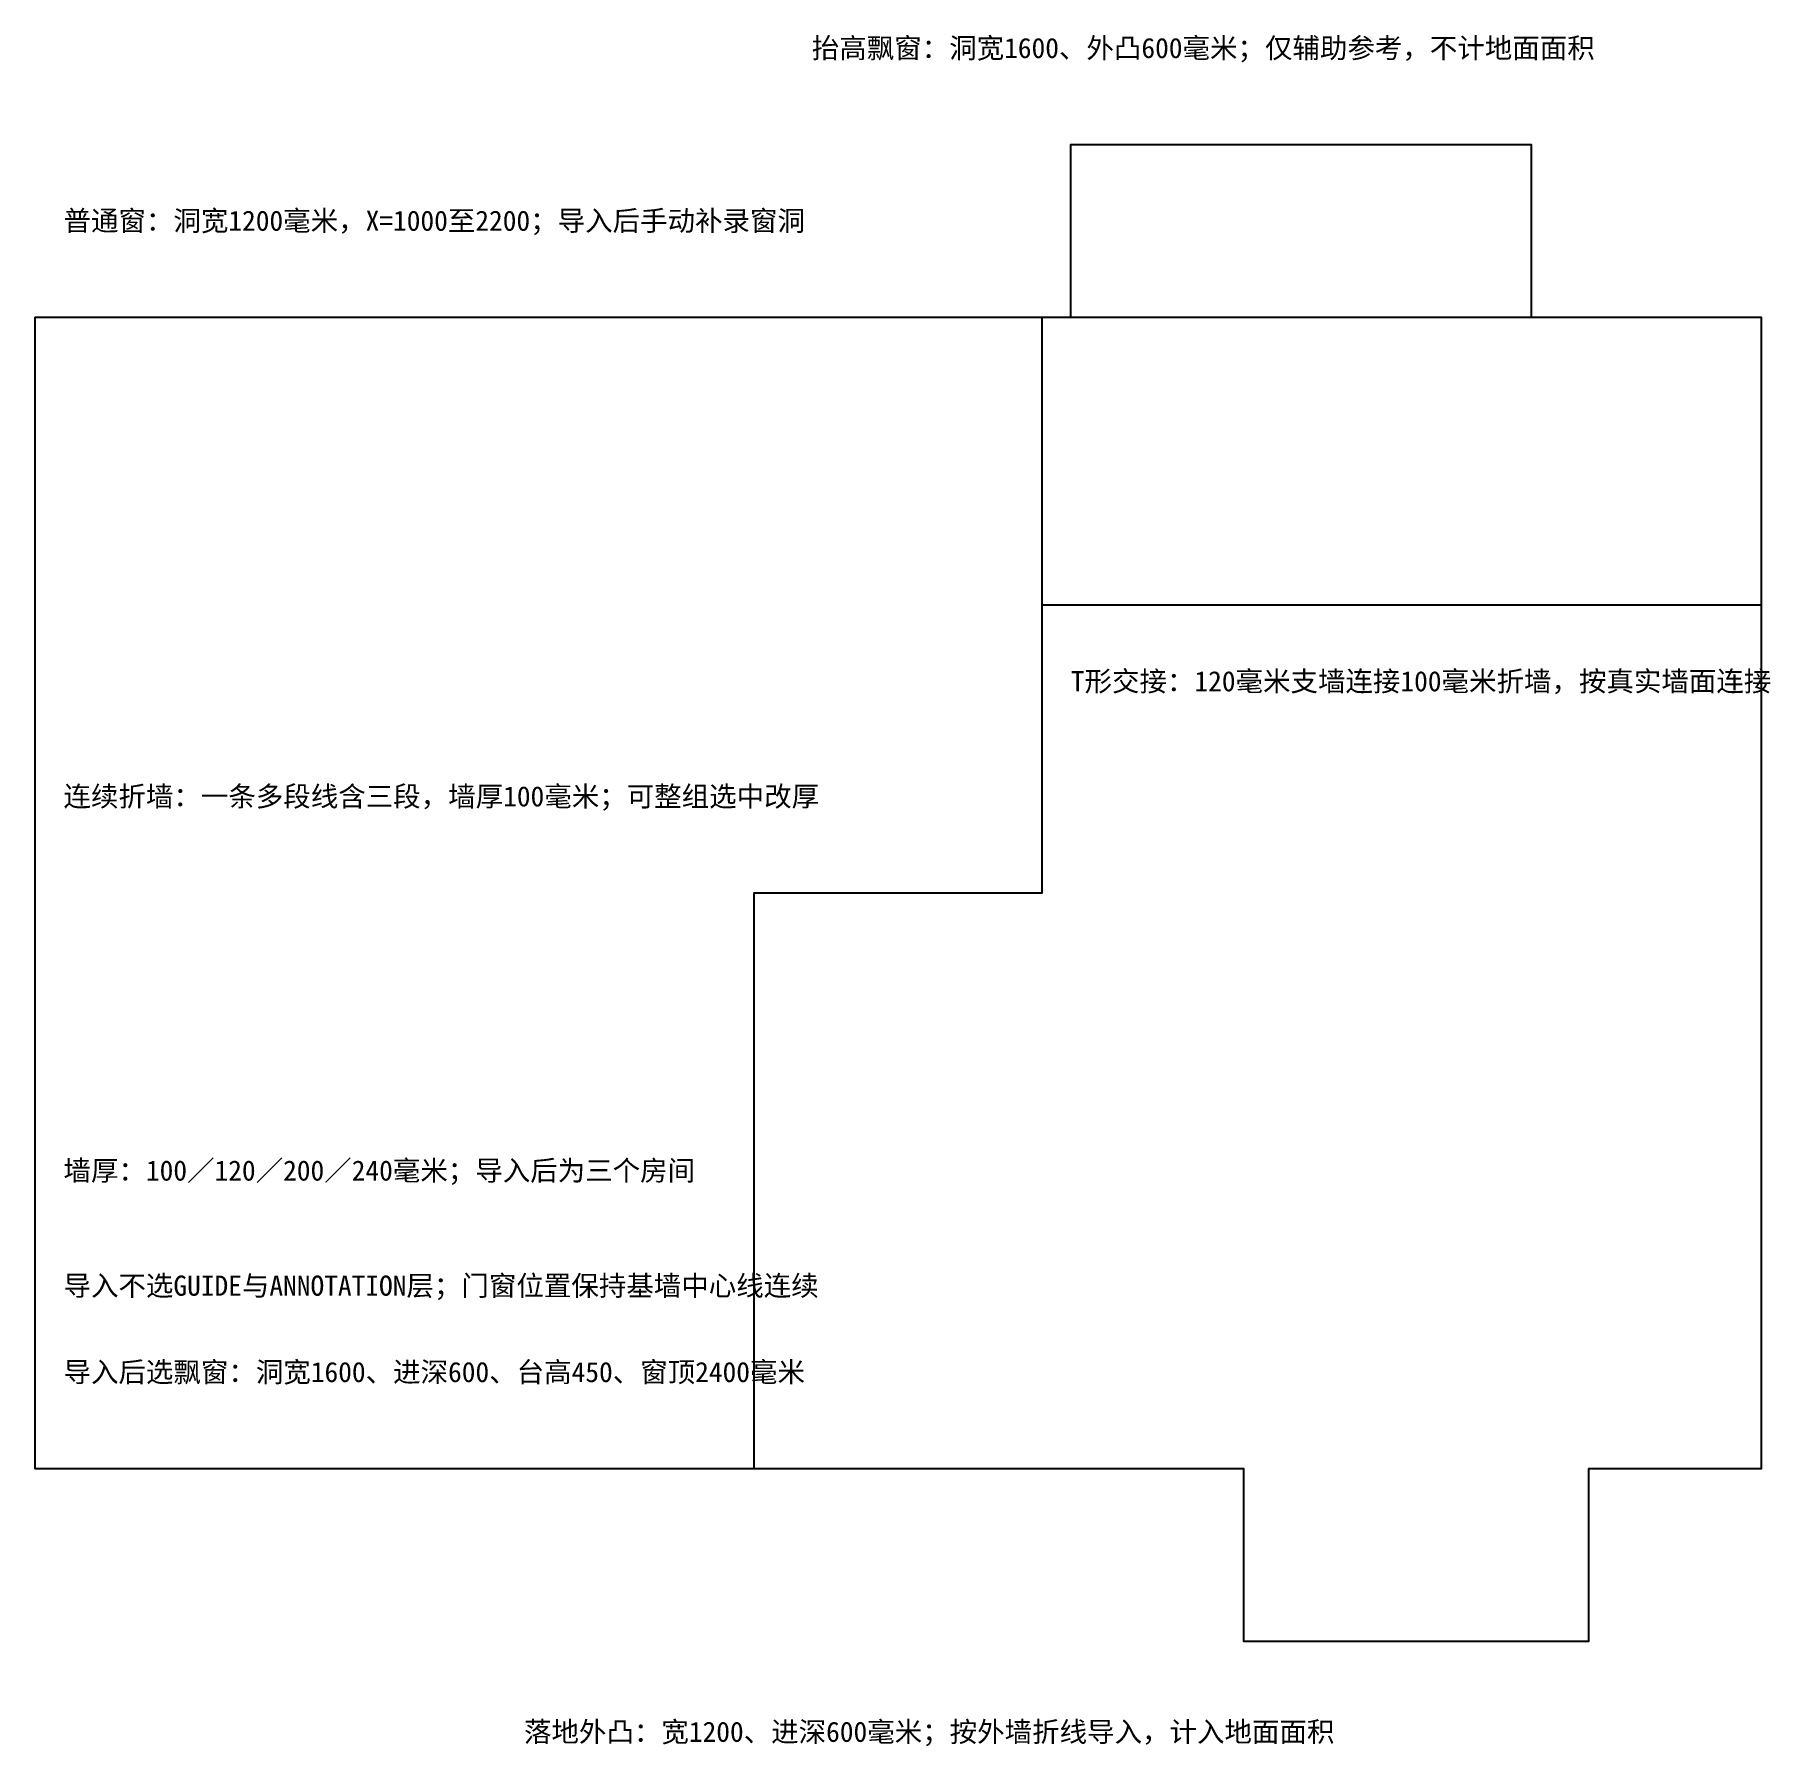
# Model space of a CAD drawing. Header units: millimetres. Extents: x 0 to 6030, y -965 to 4981.
import ezdxf

# ---------------------------------------------------------------- set-up
doc = ezdxf.new("R2010")
doc.units = ezdxf.units.MM
for name, color, linetype in [('FURNISH_ANNOTATION', 6, 'Continuous'), ('FURNISH_BAY_GUIDE', 4, 'Continuous'), ('FURNISH_BEARING_200', 1, 'Continuous'), ('FURNISH_EXTERIOR_240', 7, 'Continuous'), ('FURNISH_PARTITION_100', 2, 'Continuous'), ('FURNISH_PARTITION_120', 3, 'Continuous'), ('FURNISH_WINDOW_GUIDE', 5, 'Continuous')]:
    doc.layers.add(name, color=color, linetype=linetype)
doc.styles.add('FURNISH_CN', font='simhei.ttf')

msp = doc.modelspace()

# ---------------------------------------------------------------- linework, layer by layer
at = {"layer": 'FURNISH_BAY_GUIDE'}
msp.add_line((3600, 4000), (5200, 4000), dxfattribs=at)
msp.add_lwpolyline([(3600, 4000), (3600, 4600), (5200, 4600), (5200, 4000)], dxfattribs=at)
at = {"layer": 'FURNISH_BEARING_200'}
msp.add_line((0, 4000), (6000, 4000), dxfattribs=at)
at = {"layer": 'FURNISH_EXTERIOR_240'}
msp.add_lwpolyline([(0, 4000), (0, 0), (4200, 0), (4200, -600), (5400, -600), (5400, 0), (6000, 0), (6000, 4000)], dxfattribs=at)
at = {"layer": 'FURNISH_PARTITION_100'}
msp.add_lwpolyline([(2500, 0), (2500, 2000), (3500, 2000), (3500, 4000)], dxfattribs=at)
at = {"layer": 'FURNISH_PARTITION_120'}
msp.add_line((3500, 3000), (6000, 3000), dxfattribs=at)
at = {"layer": 'FURNISH_WINDOW_GUIDE'}
msp.add_line((1000, 4000), (2200, 4000), dxfattribs=at)

# ---------------------------------------------------------------- texts
at = {"layer": 'FURNISH_ANNOTATION', "style": 'FURNISH_CN'}
for s, p in [('抬高飘窗：洞宽1600、外凸600毫米；仅辅助参考，不计地面面积', (2700, 4900)), ('普通窗：洞宽1200毫米，X=1000至2200；导入后手动补录窗洞', (100, 4300)), ('T形交接：120毫米支墙连接100毫米折墙，按真实墙面连接', (3600, 2700)), ('连续折墙：一条多段线含三段，墙厚100毫米；可整组选中改厚', (100, 2300)), ('墙厚：100／120／200／240毫米；导入后为三个房间', (100, 1000)), ('导入不选GUIDE与ANNOTATION层；门窗位置保持基墙中心线连续', (100, 600)), ('导入后选飘窗：洞宽1600、进深600、台高450、窗顶2400毫米', (100, 300)), ('落地外凸：宽1200、进深600毫米；按外墙折线导入，计入地面面积', (1700, -950))]:
    msp.add_text(s, height=70, dxfattribs=at).set_placement(p)

doc.saveas('drawing.dxf')
